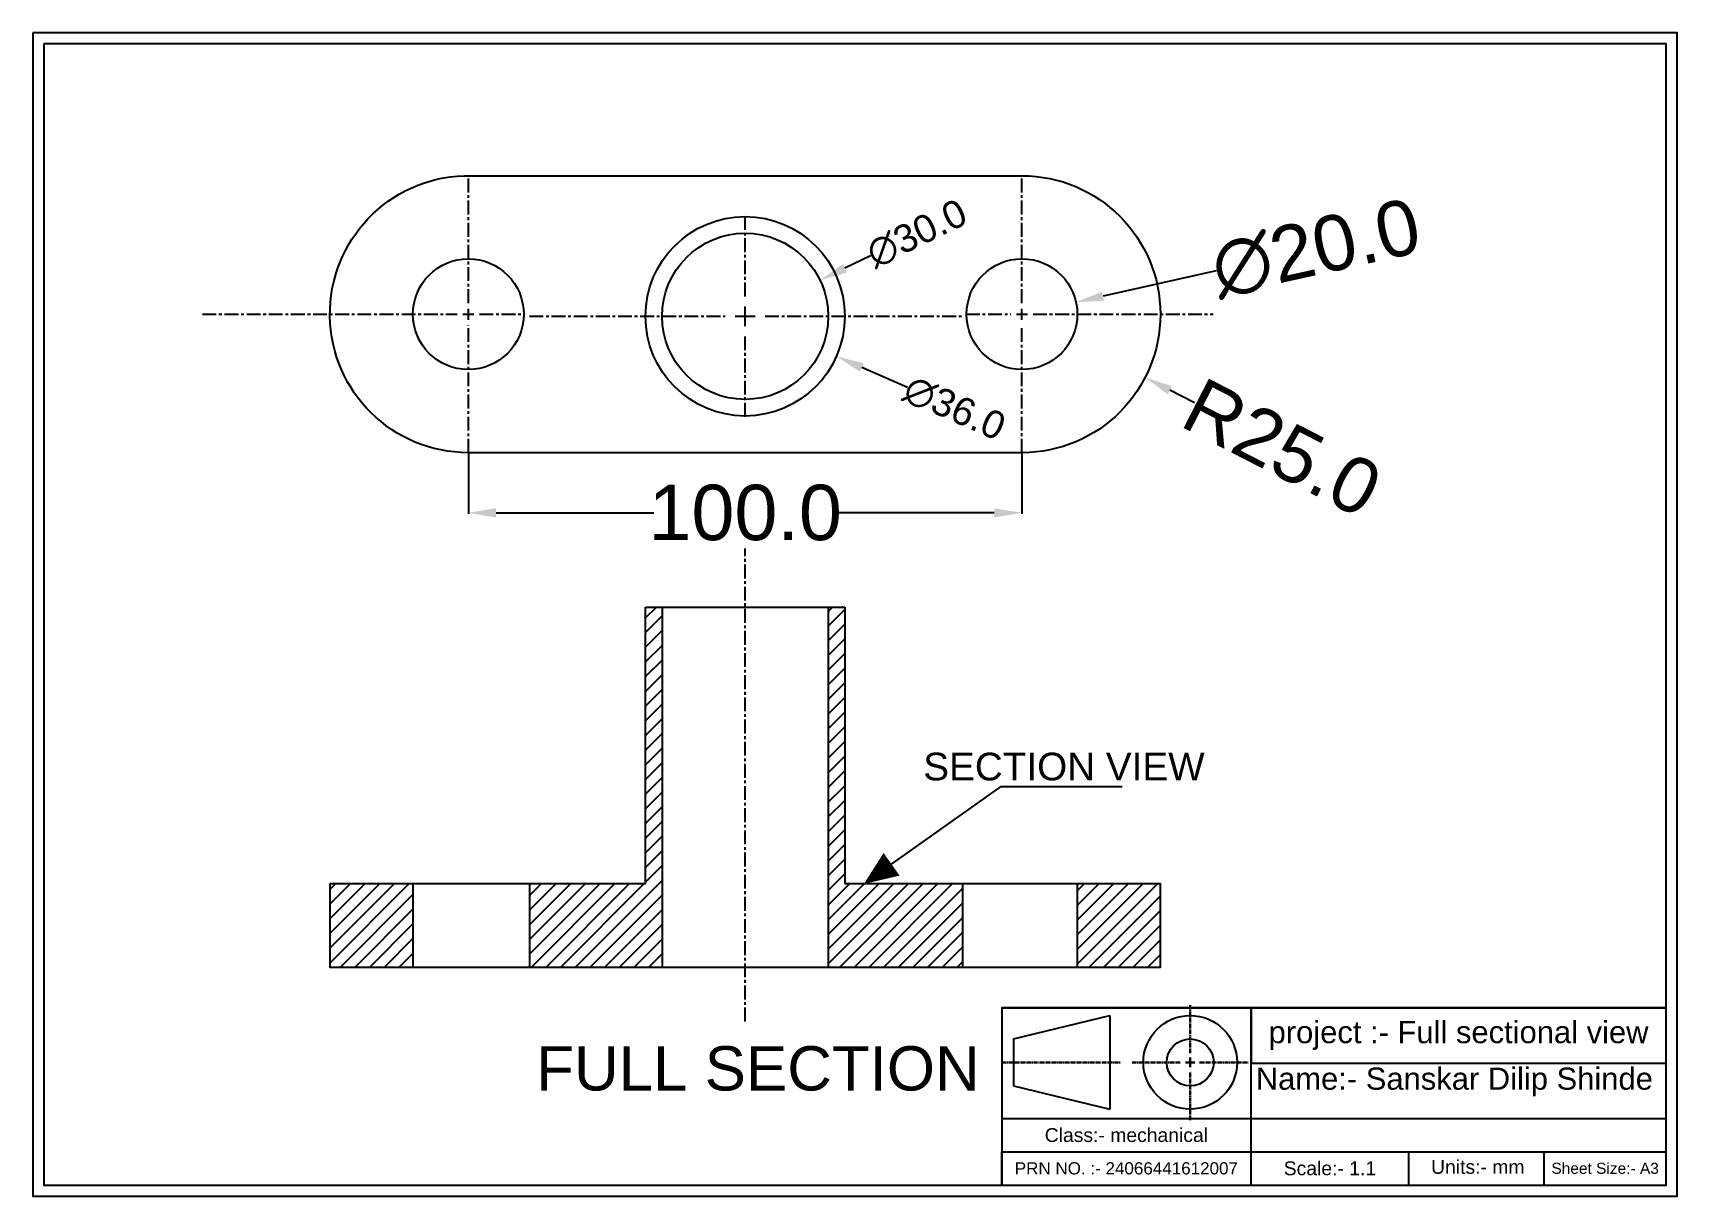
# Model space of a CAD drawing. Header units: inches. Extents: x 39 to 336, y 35 to 245.
import ezdxf

# ---------------------------------------------------------------- set-up
doc = ezdxf.new("R2010")
doc.units = ezdxf.units.IN
doc.header["$MEASUREMENT"] = 0
doc.linetypes.add('CENTER2', pattern=[1.125, 0.75, -0.125, 0.125, -0.125])
doc.linetypes.add('CENTERX2', pattern=[4, 2.5, -0.5, 0.5, -0.5])
doc.styles.get("Standard").update_dxf_attribs({"font": 'arial.ttf'})
doc.dimstyles.get("Standard").update_dxf_attribs({"dimtxt": 10, "dimasz": 5, "dimexe": 0.18, "dimexo": 0.0625, "dimgap": 0.09, "dimtad": 0, "dimdec": 1, "dimzin": 0, "dimdsep": 46, "dimtxsty": 'Standard', "dimcen": 0.09, "dimclrd": 3, "dimclre": 3, "dimclrt": 3, "dimadec": 0, "dimazin": 0, "dimtfac": 1, "dimtdec": 1, "dimtofl": 0, "dimtmove": 0, "dimatfit": 3, "dimfxl": 1, "dimtolj": 1, "dimtzin": 0, "dimarcsym": 0})

# ---------------------------------------------------------------- blocks, each defined once
blk = doc.blocks.new('*U6')
at = {"color": 0, "linetype": 'CENTER2', "lineweight": 30, "transparency": 16777216}
for p, q in [((0, 1.69), (0, 10.46)), ((-10.46, 0), (-1.69, 0)), ((1.69, 0), (10.46, 0)), ((0, -10.46), (0, -1.69))]:
    blk.add_line(p, q, dxfattribs=at)
at = {"color": 0, "linetype": 'Continuous', "lineweight": 30, "transparency": 16777216}
for p, q in [((-0.85, 0), (0.85, 0)), ((0, -0.85), (0, 0.85))]:
    blk.add_line(p, q, dxfattribs=at)
blk = doc.blocks.new('*U7')
at = {"color": 0, "linetype": 'CENTER2', "lineweight": 30, "transparency": 16777216}
blk.add_line((-10.71, 0), (10.71, 0), dxfattribs=at)
blk = doc.blocks.new('*U9')
at = {"color": 0, "linetype": 'CENTERX2', "transparency": 16777216}
for p, q in [((0, 3.6), (0, 18.12)), ((-38.96, 0), (-3.6, 0)), ((3.6, 0), (39.23, 0)), ((0, -18.12), (0, -3.6))]:
    blk.add_line(p, q, dxfattribs=at)
at = {"color": 0, "linetype": 'Continuous', "transparency": 16777216}
for p, q in [((-1.8, 0), (1.8, 0)), ((0, -1.8), (0, 1.8))]:
    blk.add_line(p, q, dxfattribs=at)
blk = doc.blocks.new('*U10')
at = {"color": 0, "linetype": 'CENTERX2', "transparency": 16777216}
for p, q in [((0, 2), (0, 25)), ((-10.12, 0), (-2, 0)), ((2, 0), (34.53, 0)), ((0, -25), (0, -2))]:
    blk.add_line(p, q, dxfattribs=at)
at = {"color": 0, "linetype": 'Continuous', "transparency": 16777216}
for p, q in [((-1, 0), (1, 0)), ((0, -1), (0, 1))]:
    blk.add_line(p, q, dxfattribs=at)
blk = doc.blocks.new('*U11')
at = {"color": 0, "linetype": 'CENTERX2', "transparency": 16777216}
for p, q in [((0, 2), (0, 25.11)), ((-48.04, 0), (-2, 0)), ((2, 0), (10.12, 0)), ((0, -25.01), (0, -2))]:
    blk.add_line(p, q, dxfattribs=at)
at = {"color": 0, "linetype": 'Continuous', "transparency": 16777216}
for p, q in [((-1, 0), (1, 0)), ((0, -1), (0, 1))]:
    blk.add_line(p, q, dxfattribs=at)
blk = doc.blocks.new('*U12')
at = {"color": 0, "linetype": 'CENTERX2', "transparency": 16777216}
blk.add_line((0, -49.83), (0, 35.54), dxfattribs=at)
blk = doc.blocks.new('*D13')
at = {"color": 3, "lineweight": -2, "transparency": 16777216}
for p, q in [((117.53, 168.68), (117.53, 157.71)), ((217.53, 168.68), (217.53, 157.71)), ((122.53, 157.89), (151.06, 157.89)), ((212.53, 157.89), (184.01, 157.89))]:
    blk.add_line(p, q, dxfattribs=at)
at = {"color": 3, "transparency": 16777216}
for points in [[(122.53, 158.72), (122.53, 157.06), (117.53, 157.89)], [(212.53, 158.72), (212.53, 157.06), (217.53, 157.89)]]:
    blk.add_solid(points, dxfattribs=at)
at = {"layer": 'Defpoints', "color": 0, "transparency": 16777216}
for p in [(117.53, 168.75), (217.53, 168.75), (217.53, 157.89)]:
    blk.add_point(p, dxfattribs=at)
at = {"color": 3, "transparency": 16777216, "insert": (167.53, 157.89), "char_height": 10, "attachment_point": 5}
blk.add_mtext('\\A1;100.0', dxfattribs=at)
blk = doc.blocks.new('*D14')
at = {"color": 3, "lineweight": -2, "transparency": 16777216}
for p, q in [((217.44, 193.75), (217.62, 193.75)), ((217.53, 193.66), (217.53, 193.84)), ((248.67, 177.76), (244.22, 180.04))]:
    blk.add_line(p, q, dxfattribs=at)
at = {"color": 3, "transparency": 16777216}
blk.add_solid([(244.6, 180.78), (243.84, 179.3), (239.77, 182.33)], dxfattribs=at)
at = {"layer": 'Defpoints', "color": 0, "transparency": 16777216}
for p in [(217.53, 193.75), (239.77, 182.33)]:
    blk.add_point(p, dxfattribs=at)
at = {"color": 3, "transparency": 16777216, "insert": (264.54, 169.61), "char_height": 10, "attachment_point": 5, "rotation": 332.8188}
blk.add_mtext('\\A1;R25.0', dxfattribs=at)
blk = doc.blocks.new('*D15')
at = {"color": 3, "lineweight": -2, "transparency": 16777216}
for p, q in [((252.59, 201.56), (232.18, 197.01)), ((217.44, 193.75), (217.62, 193.75)), ((217.53, 193.66), (217.53, 193.84))]:
    blk.add_line(p, q, dxfattribs=at)
at = {"color": 3, "transparency": 16777216}
blk.add_solid([(231.99, 197.82), (232.36, 196.2), (227.3, 195.92)], dxfattribs=at)
at = {"layer": 'Defpoints', "color": 0, "transparency": 16777216}
for p in [(227.3, 195.92), (207.77, 191.57)]:
    blk.add_point(p, dxfattribs=at)
at = {"color": 3, "transparency": 16777216, "insert": (270.65, 205.58), "char_height": 10, "attachment_point": 5, "rotation": 12.5642}
blk.add_mtext('\\A1;∅20.0', dxfattribs=at)
blk = doc.blocks.new('*D16')
at = {"color": 3, "lineweight": -2, "transparency": 16777216}
for p, q in [((190.15, 204.27), (185.55, 202.05)), ((167.44, 193.37), (167.62, 193.37)), ((167.53, 193.28), (167.53, 193.46))]:
    blk.add_line(p, q, dxfattribs=at)
at = {"color": 3, "transparency": 16777216}
blk.add_solid([(185.19, 202.81), (185.91, 201.3), (181.05, 199.88)], dxfattribs=at)
at = {"layer": 'Defpoints', "color": 0, "transparency": 16777216}
for p in [(181.05, 199.88), (154.02, 186.86)]:
    blk.add_point(p, dxfattribs=at)
at = {"color": 3, "transparency": 16777216, "insert": (198.53, 208.31), "char_height": 10, "attachment_point": 5, "rotation": 25.7273}
blk.add_mtext('\\A1;{\\H0.5x;∅30.0}', dxfattribs=at)
blk = doc.blocks.new('*D17')
at = {"color": 3, "lineweight": -2, "transparency": 16777216}
for p, q in [((167.44, 193.37), (167.62, 193.37)), ((167.53, 193.28), (167.53, 193.46)), ((196.83, 180.52), (188.6, 184.13))]:
    blk.add_line(p, q, dxfattribs=at)
at = {"color": 3, "transparency": 16777216}
blk.add_solid([(188.93, 184.89), (188.26, 183.37), (184.02, 186.14)], dxfattribs=at)
at = {"layer": 'Defpoints', "color": 0, "transparency": 16777216}
for p in [(151.05, 200.61), (184.02, 186.14)]:
    blk.add_point(p, dxfattribs=at)
at = {"color": 3, "transparency": 16777216, "insert": (205.34, 176.78), "char_height": 10, "attachment_point": 5, "rotation": 336.3019}
blk.add_mtext('\\A1;{\\H0.5x;∅36.0}', dxfattribs=at)

msp = doc.modelspace()

# ---------------------------------------------------------------- hatches: boundary and pattern name
h = msp.add_hatch()
h.set_pattern_fill('ANSI31', color=256, scale=15)
h.paths.add_polyline_path([(107.53, 90.89), (92.53, 90.89), (92.53, 75.89), (107.53, 75.89)])
h.paths.add_polyline_path([(152.53, 140.89), (149.53, 140.89), (149.53, 90.89), (128.57, 90.89), (128.57, 75.89), (152.53, 75.89)])
h.paths.add_polyline_path([(206.76, 90.89), (185.53, 90.89), (185.53, 140.89), (182.53, 140.89), (182.53, 75.89), (206.76, 75.89)])
h.paths.add_polyline_path([(242.53, 90.89), (227.53, 90.89), (227.53, 75.89), (242.53, 75.89)])

# ---------------------------------------------------------------- linework, layer by layer
for p, q in [((149.53, 90.89), (149.53, 140.89)), ((149.53, 140.89), (185.53, 140.89)), ((152.53, 140.89), (152.53, 75.89)), ((182.53, 140.89), (182.53, 75.89)), ((185.53, 140.89), (185.53, 90.89)), ((107.53, 90.89), (107.53, 75.89)), ((128.57, 90.89), (128.57, 75.89)), ((206.76, 90.89), (206.76, 75.89)), ((227.53, 90.89), (227.53, 75.89)), ((213.87, 68.54), (333.87, 68.54)), ((258.91, 36.54), (258.91, 68.54)), ((258.91, 68.54), (258.91, 58.54)), ((216, 62.91), (233.41, 67.13)), ((233.41, 67.13), (233.41, 50.22)), ((216, 62.91), (216, 54.44)), ((258.91, 58.54), (333.87, 58.54)), ((216, 54.44), (233.41, 50.22)), ((213.87, 48.54), (333.87, 48.54)), ((213.87, 36.54), (213.87, 42.54)), ((213.87, 42.54), (333.87, 42.54)), ((213.87, 42.54), (333.87, 42.54)), ((287.41, 36.54), (287.41, 42.54)), ((311.88, 36.54), (311.88, 42.54)), ((213.87, 36.54), (333.87, 36.54)), ((213.87, 36.54), (333.87, 36.54)), ((213.87, 36.54), (333.87, 36.54)), ((213.87, 36.54), (333.87, 36.54)), ((213.87, 36.54), (333.87, 36.54)), ((213.87, 36.54), (333.87, 36.54)), ((213.87, 36.54), (333.87, 36.54)), ((213.87, 36.54), (333.87, 36.54)), ((213.87, 36.54), (333.87, 36.54)), ((213.87, 36.54), (333.87, 36.54)), ((213.87, 36.54), (333.87, 36.54)), ((213.87, 36.54), (333.87, 36.54)), ((213.87, 36.54), (333.87, 36.54))]:
    msp.add_line(p, q)
for points in [[(38.87, 244.54), (38.87, 34.54), (335.87, 34.54), (335.87, 244.54)], [(40.87, 242.54), (40.87, 36.54), (333.87, 36.54), (333.87, 242.54)], [(333.87, 68.54), (213.87, 68.54), (213.87, 36.54), (333.87, 36.54)]]:
    msp.add_lwpolyline(points, close=True)
for points, format in [([(116.78, 218.75), (217.53, 218.75, -1), (217.53, 168.75), (117.53, 168.75, -0.984987), (116.78, 218.75, -1.030719)], "xyb"), ([(193.98, 94.44, 5, 0, 0), (188.97, 90.89, 0, 0, 0)], "xyseb")]:
    msp.add_lwpolyline(points, format=format)
for points in [[(193.98, 94.44), (213.76, 108.46), (235.61, 108.46)], [(92.53, 90.89), (92.53, 75.89), (242.53, 75.89), (242.53, 90.89), (185.53, 90.89)], [(149.53, 90.89), (92.53, 90.89)]]:
    msp.add_lwpolyline(points)
for centre, radius in [((167.53, 193.37), 18), ((167.53, 193.37), 15), ((117.53, 193.75), 10), ((217.53, 193.75), 10), ((247.92, 58.68), 8.46), ((247.92, 58.68), 4.24)]:
    msp.add_circle(centre, radius)

# ---------------------------------------------------------------- block references
at = {"linetype": 'CENTERX2'}
for name, p in [('*U11', (117.53, 193.75)), ('*U10', (217.53, 193.75)), ('*U9', (167.53, 193.37)), ('*U12', (167.53, 115.89))]:
    msp.add_blockref(name, p, dxfattribs=at)
at = {"color": 242, "linetype": 'CENTER2', "lineweight": 30, "true_color": 0xcd2027}
msp.add_blockref('*U6', (247.92, 58.68), dxfattribs=at)
at = {"color": 1, "linetype": 'CENTER2', "lineweight": 30}
msp.add_blockref('*U7', (224.7, 58.68), dxfattribs=at)

# ---------------------------------------------------------------- texts
for s, width, insert, char_height, attachment_point in [('SECTION VIEW', 77.6021, (199.7, 114.59), 5, 1), ('project :- Full sectional view', 74.9667, (296.39, 63.54), 4, 5), ('FULL SECTION', 123.565, (129.79, 61.6), 8, 1), ('\\pxqc;Name:- Sanskar Dilip Shinde', 74.5405, (295.63, 55.14), 4, 5), ('\\pxqc;Class:- mechanical', 45.0333, (236.39, 45.54), 2.5, 5), ('\\pxqc;PRN NO. :- 24066441612007', 45.0333, (236.39, 39.54), 2.2, 5), ('Scale:- 1.1', 28.5077, (273.16, 39.54), 2.5, 5), ('\\pxqc;Units:- mm', 74.9667, (299.87, 39.79), 2.5, 5), ('\\pxqc;Sheet Size:- A3', 21.9948, (322.87, 39.54), 2, 5)]:
    msp.add_mtext_dynamic_manual_height_columns(s, width=width, gutter_width=1, heights=[0], dxfattribs=dict(insert=insert, char_height=char_height, attachment_point=attachment_point))

# ---------------------------------------------------------------- dimensions: what is measured, and where the dimension line sits
for p1, p2, picture, middle in [((154.02, 186.86), (181.05, 199.88), '*D16', (198.53, 208.31)), ((151.05, 200.61), (184.02, 186.14), '*D17', (205.34, 176.78))]:
    dim = msp.add_diameter_dim_2p(p1=p1, p2=p2, text='{\\H0.5x;<>}', dimstyle='Standard')
    dim.commit()
    dim.dimension.update_dxf_attribs({"geometry": picture, "text_midpoint": middle, "dimtype": 163})
dim = msp.add_diameter_dim_2p(p1=(207.77, 191.57), p2=(227.3, 195.92), dimstyle='Standard')
dim.commit()
dim.dimension.update_dxf_attribs({"geometry": '*D15', "text_midpoint": (270.65, 205.58), "dimtype": 163})
dim = msp.add_radius_dim(center=(217.53, 193.75), mpoint=(239.77, 182.33), dimstyle='Standard')
dim.commit()
dim.dimension.update_dxf_attribs({"geometry": '*D14', "text_midpoint": (264.54, 169.61)})
dim = msp.add_linear_dim(base=(217.53, 157.89), p1=(117.53, 168.75), p2=(217.53, 168.75), dimstyle='Standard')
dim.commit()
dim.dimension.update_dxf_attribs({"geometry": '*D13', "text_midpoint": (167.53, 157.89)})

doc.saveas('drawing.dxf')
